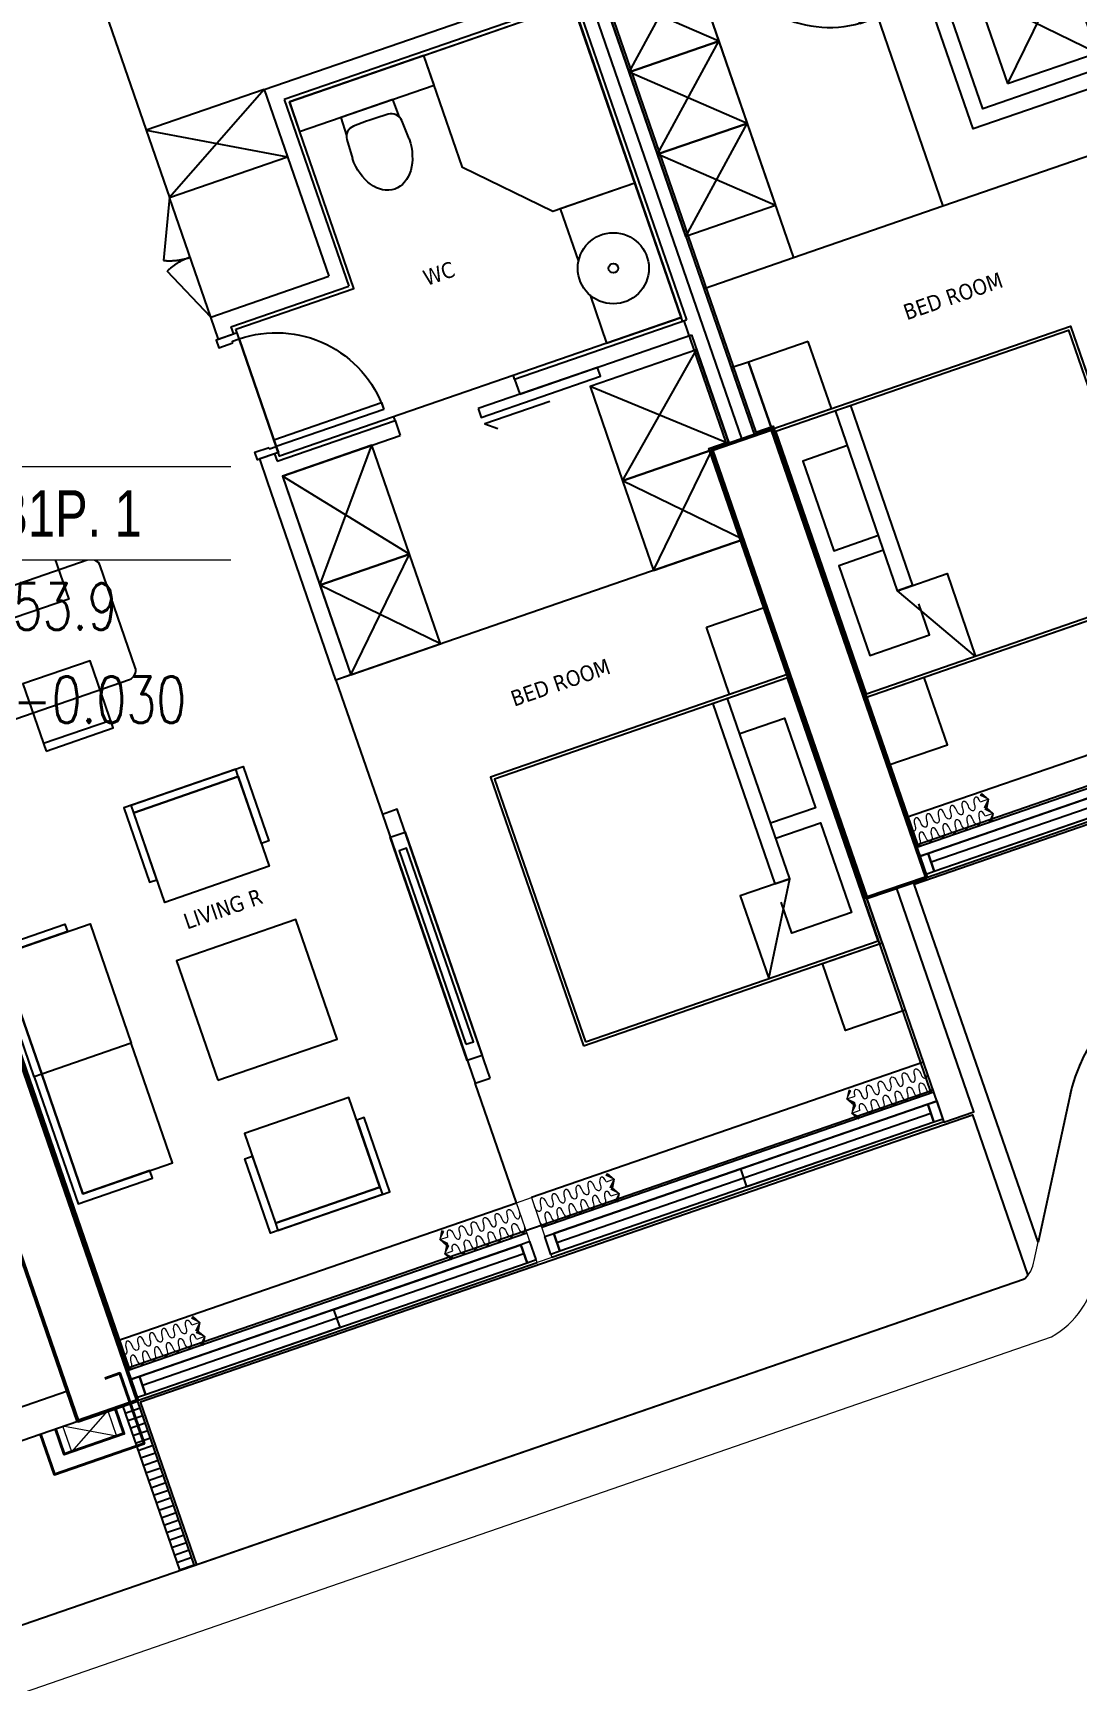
# Model space of a CAD drawing. Header units: millimetres. Extents: x -361699137 to 361252145, y -356478932 to 356523199.
# Drawn here: x 259276 to 265879, y 28556 to 38979 of the extents above; entities that cross this region are included whole.
import ezdxf
from ezdxf.enums import TextEntityAlignment as Align
from ezdxf.xclip import XClip

# ---------------------------------------------------------------- set-up
doc = ezdxf.new("R2010")
doc.units = ezdxf.units.MM
doc.header["$LTSCALE"] = 100
doc.header["$MEASUREMENT"] = 0
doc.header["$XCLIPFRAME"] = 0
doc.set_wipeout_variables(frame=1)
for name, pattern in [('220126_HDN_HBA typical plan$0$HIDDEN', [0.375, 0.25, -0.125]), ('ACAD_ISO03W100', [30, 12, -18]), ('HIDDEN', [0.375, 0.25, -0.125])]:
    doc.linetypes.add(name, pattern=pattern)
for name, color, linetype in [('1VinaPVC-Text', 9, 'Continuous'), ('A-_FURN----_E-_N', 251, 'Continuous'), ('A-ANNO-ROOM', 50, 'Continuous'), ('A-WALL-FNSH', 11, 'Continuous'), ('IDEA - dim', 251, 'Continuous'), ('KT-Net manh', 139, 'Continuous'), ('KT-Tuong', 1, 'Continuous'), ('Xref_ST_MBDV Cot vach 30.7.2022$0$IDEA - dim', 251, 'Continuous')]:
    doc.layers.add(name, color=color, linetype=linetype)
for name, color, linetype, lineweight in [('AUDIT_I_220808132811-11', 7, 'Continuous', 9), ('CIC36 net manh', 8, 'Continuous', 9), ('HBA-Partition', 4, 'Continuous', 13), ('KT-Chuviet', 255, 'Continuous', 15), ('KT-Kich thuoc', 159, 'Continuous', 18), ('KT-lomo nuoc', 3, 'HIDDEN', 5), ('KT-Net cat', 1, 'Continuous', 40), ('KT-Net cot vach', 2, 'Continuous', 50), ('KT-Net thay', 7, 'Continuous', 15), ('KT-Net truc', 18, 'Continuous', 15)]:
    doc.layers.add(name, color=color, linetype=linetype, lineweight=lineweight)
doc.layers.add('dien tich thong thuy', color=3, linetype='Continuous', plot=False)
doc.styles.add('220126_HDN_HBA typical plan$0$211210_HDN_HBA_TYPICAL PLAN CORE OPT 1$0$HBA-Text', font='GOTHIC.TTF')
doc.styles.add('font unicode ccu', font='arial.ttf')
doc.styles.add('ROMANS', font='ROMANS.SHX')
doc.styles.add('Tahoma', font='tahoma.ttf')

# ---------------------------------------------------------------- blocks, each defined once
blk = doc.blocks.new('A$C1AAC5519')
at = {"layer": 'A-ANNO-ROOM', "insert": (772.955269176513, 1216.574747113511), "char_height": 600, "attachment_point": 2, "rotation": 50.44882673977027, "style": '220126_HDN_HBA typical plan$0$211210_HDN_HBA_TYPICAL PLAN CORE OPT 1$0$HBA-Text'}
blk.add_mtext_dynamic_manual_height_columns('S.B1.', width=722857412.8743668, gutter_width=9765.624999999996, heights=[0], dxfattribs=at)
blk = doc.blocks.new('A$C418F5BC8')
at = {"layer": 'A-ANNO-ROOM', "insert": (648.1133449638728, 1090.790118377889), "char_height": 600, "attachment_point": 2, "rotation": 50.44882673977027, "style": '220126_HDN_HBA typical plan$0$211210_HDN_HBA_TYPICAL PLAN CORE OPT 1$0$HBA-Text'}
blk.add_mtext_dynamic_manual_height_columns('SL-S', width=722857412.8743668, gutter_width=9765.624999999996, heights=[0], dxfattribs=at)
blk = doc.blocks.new('A$C2A6C5140')
at = {"layer": 'A-ANNO-ROOM', "insert": (731.4497625969816, 1190.0169191678, 0.0003277973379295924), "char_height": 600, "attachment_point": 2, "rotation": 50.44882673977027, "style": '220126_HDN_HBA typical plan$0$211210_HDN_HBA_TYPICAL PLAN CORE OPT 1$0$HBA-Text'}
blk.add_mtext_dynamic_manual_height_columns('2-BR', width=722857412.8743668, gutter_width=9765.624999999996, heights=[0], dxfattribs=at)
blk = doc.blocks.new('A$C5388591E')
at = {"layer": 'A-ANNO-ROOM', "insert": (894.3001998505497, 842.1987865094561, 0.0004622000541105721), "char_height": 600, "attachment_point": 2, "rotation": 1.4064704596368105, "style": '220126_HDN_HBA typical plan$0$211210_HDN_HBA_TYPICAL PLAN CORE OPT 1$0$HBA-Text'}
blk.add_mtext_dynamic_manual_height_columns('3-BR', width=722857412.8743668, gutter_width=9765.624999999996, heights=[0], dxfattribs=at)
blk = doc.blocks.new('A$C21AF0CCA')
at = {"layer": 'A-ANNO-ROOM', "insert": (1197.56892258345, 814.6835720778872), "char_height": 600, "attachment_point": 2, "rotation": 0.10542954816276216, "style": '220126_HDN_HBA typical plan$0$211210_HDN_HBA_TYPICAL PLAN CORE OPT 1$0$HBA-Text'}
blk.add_mtext_dynamic_manual_height_columns('S.B1P.', width=722857412.8743668, gutter_width=9765.624999999996, heights=[0], dxfattribs=at)
blk = doc.blocks.new('*U207')
for points in [[(396.7561588253833, -484.1490495130481), (464.3337632049024, -466.3349522090732), (394.4481821902239, -466.0516779393653)], [(482.6951045578201, -398.9039813853606), (464.6170375002125, -396.4493711387506), (464.3337632049024, -466.3349522090732)]]:
    blk.add_hatch(color=256).paths.add_polyline_path(points)
blk.add_line((464.3337632049024, -466.3349522090732), (416.9273155568029, -418.7598943406972))
for points in [[(396.7561588253833, -484.1490495130481), (464.3337632049024, -466.3349522090732), (394.4481821902239, -466.0516779393653)], [(482.6951045578201, -398.9039813853606), (464.6170375002125, -396.4493711387506), (464.3337632049024, -466.3349522090732)]]:
    blk.add_lwpolyline(points, close=True)
for centre in [(16.76743755071067, -17.17677016190672), (85.71403000141326, -87.65612936302188), (155.3043908096025, -157.4940017787478), (224.8947516177918, -227.3318741944736), (294.485112425981, -297.1697466101995), (364.0754732341703, -367.0076190259254)]:
    blk.add_ellipse(centre, major_axis=(34.52187991841241, 31.95056764796491), ratio=0.5238875827070036, start_param=4.731720461219403, end_param=7.873313114809197)
at = {"extrusion": (0, 0, -1)}
for centre in [(51.5728287498025, -52.1059534814385), (120.5194212005051, -122.5853126825537), (190.1097820086943, -192.4231850982796), (259.7001428168836, -262.2610575140054), (329.2905036250728, -332.0989299297313), (398.8808644332621, -401.9368023454572)]:
    blk.add_ellipse(centre, major_axis=(-32.07293168385898, -34.4082260416161), ratio=0.5238875826554585, start_param=4.731720461217387, end_param=7.87331311480718, dxfattribs=at)
blk = doc.blocks.new('*U206')
at = {"layer": 'A-_FURN----_E-_N', "linetype": 'Continuous'}
for points in [[(-899.9999999999709, 600), (-899.9999999999709, 1000), (-1349.999999999971, 1000), (-1349.999999999971, 600)], [(-900.0000000000291, -1000), (-900.0000000000291, 1000), (900.0000000000291, 1000), (900.0000000000291, -1000)], [(-880.0000000000291, -980), (-880.0000000000291, 980), (880.0000000000291, 980), (880.0000000000291, -980)], [(1350.000000000029, 600), (1350.000000000029, 1000), (900.0000000000291, 1000), (900.0000000000291, 600)]]:
    blk.add_lwpolyline(points, close=True, dxfattribs=at)
at = {"layer": 'A-_FURN----_E-_N', "linetype": '220126_HDN_HBA typical plan$0$HIDDEN', "ltscale": 500}
blk.add_lwpolyline([(-900.0000000000291, -1000), (-900.0000000000291, 1000), (900.0000000000291, 1000), (900.0000000000291, -1000)], close=True, dxfattribs=at)
at = {"layer": 'A-_FURN----_E-_N', "linetype": 'Continuous'}
for points in [[(-54.9999999999709, 580), (-54.9999999999709, 880), (-655.605454891891, 880), (-655.605454891891, 480), (-448.1151331290312, 480)], [(645.6054548844986, 580), (645.6054548844986, 880), (45.0000000000291, 880), (45.0000000000291, 580)], [(-880.0000000000291, 248.6659454330802), (-326.2632651105232, 580), (880.0000000000291, 580), (880.0000000000291, 480), (-326.2632651105232, 480), (-326.2632651105232, 580), (-326.2632651105232, 248.6659454330802), (-880.0000000000291, 248.6659454330802)]]:
    blk.add_lwpolyline(points, dxfattribs=at)
blk = doc.blocks.new('d800')
blk.add_line((760, 70), (40, 70))
for points in [[(40, 790), (40, 70), (85, 70), (85, 790)], [(50, 25), (40, 25), (40, 70), (0, 70), (0, -70), (50, -70)], [(750, 25), (760, 25), (760, 70), (800, 70), (800, -70), (750, -70)]]:
    blk.add_lwpolyline(points, close=True)
blk.add_arc((40, 70), 720, 0, 90)
blk = doc.blocks.new('220126_HDN_HBA typical plan$0$210902_YS plan 330pm ver13$0$TOTO-WC-CW822J')
at = {"color": 0}
blk.add_lwpolyline([(-177.2072506700642, -119.1915361834399), (-175, 0), (175, 0), (177.2072506700642, -119.1915361836145)], dxfattribs=at)
blk.add_lwpolyline([(-190, -270), (-183.3947591906181, -144.5004246227618, -0.3908696114996718), (-115.4352058441145, -78.20653349565691), (-27.76706723973621, -75.77130742336158, -0.01388621073825284), (27.76706724101678, -75.77130742336158), (115.4352058439981, -78.20653349565691, -0.3908696114996718), (183.3947591905016, -144.5004246227618), (190, -270)], format="xyb", dxfattribs=at)
blk.add_ellipse((0, -270), major_axis=(0, -270), ratio=0.7037037037037037, start_param=4.71238898038469, end_param=7.853981633974483, dxfattribs=at)
blk = doc.blocks.new('13')
at = {"layer": 'A-_FURN----_E-_N'}
blk.add_lwpolyline([(-4649.999999995358, -6000.000000001863), (-4649.999999995358, -5884.999999999993), (-5099.999999995816, -5885.000000000015), (-5099.999999995336, -6000.000000000015)], close=True, dxfattribs=at)
at = {"layer": 'A-WALL-FNSH', "color": 5}
for points in [[(-9580.0000000191, -260.0000000055661), (-9460.000000018626, -260.0000000037107), (-9460.000000018154, -200.0000000055661), (-9580.000000018626, -200.0000000055661)], [(-9460.000000016298, -2815.000000005559), (-9460.000000018626, -260.0000000037107), (-9580.0000000191, -260.0000000055661), (-9580.000000016764, -2815.000000005566)], [(-9520.000000017244, -1562.500000005552), (-9520.000000018634, -260.0000000055516), (-9580.0000000191, -260.0000000055661), (-9580.00000001771, -1562.500000003733)], [(-9460.000000017244, -1562.500000001855), (-9460.000000016298, -2815.000000005559), (-9520.000000016778, -2815.000000005595), (-9520.000000017244, -1562.500000005552)], [(-9580.000000016778, -2875.000000005581), (-9460.000000016764, -2875.000000005566), (-9460.000000016298, -2815.000000005559), (-9580.000000016764, -2815.000000005566)], [(-9580.000000016778, -2975.000000005595), (-9460.000000016778, -2975.000000005595), (-9460.000000016305, -3035.000000005566), (-9580.000000016771, -3035.000000005588)], [(-9460.000000016305, -3035.000000005566), (-9460.000000014908, -5540.000000001863), (-9580.000000014901, -5540.000000003725), (-9580.000000016771, -3035.000000005588)], [(-9460.000000014916, -4287.500000005581), (-9460.000000016305, -3035.000000005566), (-9520.000000016778, -3035.000000005581), (-9520.000000015847, -4287.500000007458)], [(-9520.000000015847, -4287.500000007458), (-9520.000000014435, -5540.000000003703), (-9580.000000014901, -5540.000000003725), (-9580.000000015381, -4287.500000007458)], [(-9580.000000014901, -5540.000000003725), (-9460.000000014908, -5540.000000001863), (-9460.000000014435, -5600.000000003689), (-9580.000000014901, -5600.000000005573)], [(-8080.00000001397, -6060.000000003616), (-7960.00000001445, -6060.000000003631), (-7960.000000014916, -6000.000000001739), (-8080.00000001445, -6000.000000001739)], [(-7960.000000012114, -8565.000000001884), (-7960.00000001445, -6060.000000003631), (-8080.00000001397, -6060.000000003616), (-8080.000000012107, -8564.999999999993)], [(-8020.000000012587, -7312.49999999813), (-8020.000000014443, -6060.000000003653), (-8080.00000001397, -6060.000000003616), (-8080.000000013053, -7312.500000000022)]]:
    blk.add_lwpolyline(points, close=True, dxfattribs=at)
for points in [[(-9460.000000018154, -200.0000000055661), (-9460.000000016298, -2815.000000005559)], [(-9460.000000014435, -5600.000000003689), (-9460.000000016305, -3035.000000005566)], [(-7960.000000014916, -6000.000000001739), (-7960.000000012114, -8565.000000001884)]]:
    blk.add_lwpolyline(points, dxfattribs=at)
at = {"layer": 'HBA-Partition'}
blk.add_lwpolyline([(-9199.999999997672, -2875.000000005588), (-9199.999999997672, -2975.000000003733), (-9599.999999997206, -2975.000000005581), (-9599.999999997686, -2875.00000000561)], close=True, dxfattribs=at)
at = {"layer": 'IDEA - dim'}
for p, q in [((-9600.000000000015, -200.000000003718), (-9599.999999997686, -2875.00000000561)), ((-9399.999999999083, -200.0000000055807), (-9399.999999998137, -2875.000000005566)), ((-4219.999999998618, -2974.99999999813), (-4219.999999998152, -2874.999999996304)), ((-2019.999999997206, -2874.999999992542), (-2469.999999997206, -2874.999999998108)), ((-2019.999999996755, -3664.999999998123), (-2019.999999997206, -2874.999999992542)), ((-2019.999999996755, -2874.999999992557), (-2019.999999997206, -2874.999999992542)), ((-9599.999999995358, -5600.938150443137), (-9599.999999997206, -2975.000000005581)), ((-9399.99999999535, -5600.938150443129), (-9399.999999997672, -2975.000000005559)), ((-2019.999999996289, -3664.999999994405), (-2019.999999996755, -3664.999999998123)), ((-4269.999999996289, -3765), (-4244.999999996755, -3765.000000000007)), ((-4269.999999996275, -4565), (-4244.999999996289, -4565.000000000007)), ((-2019.999999995358, -5799.99999999813), (-5099.999999995802, -5800.000000001855)), ((-2019.999999995358, -5799.99999999813), (-5099.999999995802, -5800.000000001855)), ((-8099.999999995358, -6000.000000001783), (-8099.999999993495, -8624.999999999978)), ((-7899.999999994892, -5999.061849562444), (-7899.999999993495, -8625.000000000007)), ((-2119.999999994878, -6484.999999998123), (-4120.000005141825, -6485.000000001834)), ((-4120.000005140915, -8624.999997442595), (-4120.000005141839, -7485.000000003747)), ((-2119.999999993481, -7484.999999999985), (-4120.000005141839, -7484.999999999964))]:
    blk.add_line(p, q, dxfattribs=at)
blk.add_lwpolyline([(-5270.000000000204, -4.634785000234842e-09), (-5269.999999999287, -1640.000000000902, 0.414213562373095), (-5209.999999998356, -1699.999999997184), (-4529.999999998341, -1699.999999999047, 0.414213562373095), (-4469.999999998341, -1640.000000000924), (-4469.999999999272, -2.735760062932968e-09)], format="xyb", close=True, dxfattribs=at)
for points in [[(-8249.999999999083, -748.0050340686066), (-8249.999999999083, -300.0000000037326), (-7449.999999999083, -300.0000000018408), (-7449.999999999083, -250.0000000018554), (-8299.999999999534, -250.0000000018626), (-8299.999999999069, -748.0050340667149)], [(-8249.999999999083, -300.0000000037326), (-8250.000000000015, -900.0000000055807), (-7449.999999999534, -900.0000000037035), (-7449.999999999083, -300.0000000018408)], [(-6649.999999998603, -748.0050340648231), (-6649.999999999534, -300.0000000018263), (-7449.999999999083, -300.0000000018408), (-7449.999999999083, -250.0000000018554), (-6599.999999999549, -250.0000000018554), (-6599.999999999061, -748.0050340667221)], [(-6649.999999999534, -300.0000000018263), (-6649.999999998618, -900.0000000018626), (-7449.999999999534, -900.0000000037035), (-7449.999999999083, -300.0000000018408)], [(-5526.365906122344, -993.3708926280815), (-5526.365906122344, -1443.3708926299), (-5076.365906122344, -1443.370892628074), (-5076.36590612281, -993.3708926280742)], [(-5526.365906122344, -993.3708926280815), (-5526.365906122344, -1443.3708926299), (-5476.365906122344, -1443.370892629908), (-5476.365906122344, -993.3708926299296)], [(-4213.634093875728, -993.3708926280742), (-4213.634093875284, -1443.370892629966), (-4663.634093874338, -1443.370892628052), (-4663.634093874804, -993.3708926280378)], [(-4213.634093875728, -993.3708926280742), (-4213.634093875284, -1443.370892629966), (-4263.634093875255, -1443.370892629937), (-4263.634093875269, -993.3708926299514)], [(-8375.738865846317, -1390.677188741021), (-8823.743899911657, -1390.677188741014), (-8823.743899911191, -2090.677188742884), (-8873.743899911191, -2090.677188742877), (-8873.743899912122, -1340.677188742899), (-8375.738865847248, -1340.677188742913)], [(-7849.999999999069, -1340.677188742877), (-7849.99999999861, -2140.67718874292), (-7049.999999998137, -2140.677188742884), (-7049.999999998152, -1340.677188742884)], [(-6524.261134150904, -1390.677188741021), (-6076.256100086044, -1390.677188741043), (-6076.256100085098, -2090.677188741021), (-6026.256100085579, -2090.677188739202), (-6026.256100085579, -1340.67718874105), (-6524.26113415185, -1340.677188742899)], [(-8375.738865845844, -2090.67718874105), (-8823.743899911191, -2090.677188742884), (-8823.743899911657, -1390.677188741014), (-8873.743899911657, -1390.677188742899), (-8873.743899911191, -2140.677188744754), (-8375.738865845837, -2140.677188741007)], [(-8823.743899911191, -2090.677188742884), (-8223.743899911657, -2090.677188742899), (-8223.743899911176, -1390.677188744747), (-8823.743899911657, -1390.677188741014)], [(-6076.256100085098, -2090.677188741021), (-6676.256100085113, -2090.67718874105), (-6676.256100085564, -1390.677188742884), (-6076.256100086044, -1390.677188741043)], [(-6524.261134150431, -2090.677188741007), (-6076.256100085098, -2090.677188741021), (-6076.256100086044, -1390.677188741043), (-6026.256100085113, -1390.677188741043), (-6026.256100085106, -2140.677188741029), (-6524.261134150453, -2140.677188742906)], [(-8399.999999996755, -2975.000000003733), (-6599.999999996755, -2975.000000001855), (-6599.999999997672, -2874.999999998116), (-8399.999999997686, -2874.999999999993)], [(-6752.499999996755, -2875.000000001863), (-6752.499999996289, -2975.000000001877), (-8247.499999997686, -2975.000000003696), (-8247.499999998137, -2875.000000003689)], [(-8147.499999998145, -2900.000000003733), (-8147.499999998152, -2950.000000003725), (-6852.499999996748, -2950.000000001884), (-6852.499999996289, -2900.000000001863)], [(-5699.999999997221, -3574.999999996275), (-5099.999999997221, -3574.999999996246), (-5099.999999997686, -2974.999999996246), (-5699.999999997686, -2974.999999998152), (-5699.999999997221, -3574.999999996275)], [(-5099.999999997221, -3574.999999996246), (-4369.999999997206, -3574.99999999439), (-4369.999999998152, -2974.999999996267), (-5099.999999997686, -2974.999999996246), (-5099.999999997221, -3574.999999996246)], [(-3394.999999997221, -2999.999999996238), (-3394.999999996755, -3789.999999998174), (-2144.999999997686, -3789.999999999971), (-2144.999999995343, -5689.999999999978), (-4244.999999995358, -5689.999999999985), (-4244.999999997686, -2999.999999996275)], [(-2144.999999996733, -4690.000000460052), (-2144.999999997686, -3789.999999999971), (-2344.999999997672, -3790.000000001855), (-2344.999999997206, -4690.000000460052)], [(-4369.999999996755, -4285.574825739495), (-4429.999999996733, -4285.574825741329), (-4429.999999996275, -5085.574825739481), (-4369.999999996275, -5085.574825739466)], [(-2144.999999996733, -4690.000000460052), (-2144.999999995343, -5689.999999999978), (-3345.000000454958, -5689.999999998123), (-3345.000000455431, -5140.000000458196), (-2895.000000455897, -4690.000000461929)], [(-5699.999999995351, -5600.938150439397), (-5099.999999995358, -5600.938150439397), (-5099.999999995824, -5000.938150441252), (-5699.999999996755, -5000.938150441296), (-5699.999999995351, -5600.938150439397)], [(-5099.999999995816, -5715.000000000007), (-4469.999999995358, -5714.999999999993), (-4469.999999995343, -5000.93815043939), (-5099.999999995824, -5000.938150441252), (-5099.999999995358, -5600.938150439397)], [(-3769.999999995824, -5885), (-3219.999999995329, -5884.999999998123), (-3219.999999994892, -6484.999999999985), (-3769.999999995358, -6485.000000001855), (-3769.999999995824, -5885)], [(-3219.999999995329, -5884.999999998123), (-2669.999999995343, -5884.99999999813), (-2669.999999995343, -6484.999999999971), (-3219.999999994892, -6484.999999999985), (-3219.999999995329, -5884.999999998123)], [(-2669.999999995343, -5884.99999999813), (-2119.999999994892, -5884.99999999626), (-2119.999999994878, -6484.999999998123), (-2669.999999995343, -6484.999999999971), (-2669.999999995343, -5884.99999999813)], [(-3520.000005140442, -8125.000000108033), (-3520.00000514045, -8725.000000108033), (-2920.00000514045, -8725.000000108012), (-2920.000005140442, -8125.000000106163)]]:
    blk.add_lwpolyline(points, close=True, dxfattribs=at)
for points in [[(-3269.999999998152, -2874.999999996253), (-2469.999999997686, -2874.999999996246), (-2469.999999997221, -3664.99999999813)], [(-4476.139892183259, -4728.893979987108), (-4476.139892183724, -4294.403265403555), (-4530.014263058096, -4363.505103580646)], [(-3922.249721605345, -5190.00000200978), (-4244.999999995824, -5190.000002009772), (-4244.999999995358, -5689.999999999985), (-3345.000000454958, -5689.999999998123), (-3345.000000454966, -5190.000002009772), (-3697.750278386302, -5190.000002009809)], [(-4120.000005141825, -6485.000000001834), (-4120.000005142298, -5884.999999999993)]]:
    blk.add_lwpolyline(points, dxfattribs=at)
for radius in [224.9999999999999, 29.99999999999999]:
    blk.add_circle((-3809.999999996275, -5385.000002006047), radius, dxfattribs=at)
at = {"layer": 'KT-Net cot vach'}
for points in [[(-9600.000000000007, -200.0000000018335), (-9600.000000000015, 199.9999999962602), (-6600.000000000015, 199.9999999981737), (-6599.999999999083, -200.0000000018554)], [(-8099.999999995358, -6000.00000000187), (-8099.999999995809, -5600.000000001855), (-5099.999999995824, -5600.000000001855), (-5099.999999995336, -6000.000000000015)]]:
    blk.add_lwpolyline(points, close=True, dxfattribs=at)
at = {"layer": 'KT-Net manh', "linetype": 'ACAD_ISO03W100', "ltscale": 4}
for p, q in [((-9199.999999999083, -200.0000000037253), (-9199.999999997672, -2875.000000005588)), ((-3269.999999998152, -2874.999999996253), (-2905.673725119806, -2709.874697772779)), ((-2469.999999997686, -2874.999999996246), (-2834.3262748751, -2709.874697772764)), ((-9199.999999997672, -2874.99999999813), (-8399.999999997686, -2874.999999999993)), ((-5699.999999997686, -2874.999999998137), (-6599.999999997672, -2874.999999998116)), ((-5699.999999995351, -5600.938150439397), (-5699.999999997686, -2874.999999998137)), ((-2019.999999997206, -2874.999999992542), (-2469.999999997221, -3664.99999999813)), ((-2019.999999996755, -3664.999999998123), (-2469.999999997686, -2874.999999996246)), ((-1070.000002760906, -2875.00000313294), (-2019.999999997672, -2875.00000313481)), ((-9199.999999995809, -5600.938150443115), (-9199.999999997672, -2975.000000003733)), ((-5699.999999997221, -3574.999999996275), (-5099.999999997686, -2974.999999996246)), ((-5699.999999997686, -2974.999999998152), (-5099.999999997221, -3574.999999996246)), ((-5099.999999997221, -3574.999999996246), (-4369.999999998152, -2974.999999996267)), ((-5099.999999997686, -2974.999999996246), (-4369.999999997206, -3574.99999999439)), ((-5699.999999995351, -5600.938150439397), (-5099.999999995824, -5000.938150441252)), ((-5699.999999996755, -5000.938150441296), (-5099.999999995358, -5600.938150439397)), ((-5099.999999995816, -5715.000000000007), (-4469.999999995343, -5000.93815043939)), ((-5099.999999995824, -5000.938150441252), (-4469.999999995358, -5714.999999999993)), ((-3769.999999995824, -5885), (-3219.999999994892, -6484.999999999985)), ((-3769.999999995358, -6485.000000001855), (-3219.999999995329, -5884.999999998123)), ((-3219.999999995329, -5884.999999998123), (-2669.999999995343, -6484.999999999971)), ((-3219.999999994892, -6484.999999999985), (-2669.999999995343, -5884.99999999813)), ((-2669.999999995343, -5884.99999999813), (-2119.999999994878, -6484.999999998123)), ((-2669.999999995343, -6484.999999999971), (-2119.999999994892, -5884.99999999626)), ((-7699.99999999487, -5999.061849562444), (-7699.999999993015, -8624.999999999978)), ((-4120.000005141839, -7484.999999999964), (-4120.000005141825, -6485.000000001834)), ((-2920.000005140442, -8125.000000106163), (-3520.00000514045, -8725.000000108033)), ((-2920.00000514045, -8725.000000108012), (-3520.000005140442, -8125.000000108033))]:
    blk.add_line(p, q, dxfattribs=at)
for centre, start, end in [((-3269.999999998152, -2874.999999996253), 4.168816632087861e-10, 24.38168205824841), ((-2469.999999997686, -2874.999999996246), 155.6183179430628, 180.0000000004169)]:
    blk.add_arc(centre, 399.9999999999998, start, end, dxfattribs=at)
at = {"layer": 'KT-Tuong'}
for p, q in [((-3419.999999997672, -2974.999999996238), (-3419.999999997221, -2874.999999996246)), ((-4219.999999998152, -2974.999999996238), (-4269.999999997686, -2974.999999996246)), ((-4269.999999997686, -2974.999999996246), (-4269.999999996289, -3765)), ((-3369.999999998137, -2974.999999996275), (-3419.999999997686, -2974.999999994427)), ((-3369.999999998137, -2974.999999996275), (-3369.999999997221, -3765.000000000007)), ((-2019.999999996289, -3664.999999994405), (-3269.999999997221, -3665.000000000022)), ((-2019.999999996755, -3664.999999998123), (-2019.999999994878, -5474.999999996246)), ((-4269.999999996289, -3765), (-4369.999999996289, -3764.999999999971)), ((-2119.999999996755, -3764.999999996282), (-3369.999999997221, -3765.000000000007)), ((-2119.999999995358, -5714.99999999813), (-2119.999999996275, -3765)), ((-4269.999999996275, -4565), (-4369.999999997221, -4565)), ((-4269.999999996275, -4565), (-4269.999999994878, -5714.999999998101)), ((-4369.999999995343, -5714.999999999978), (-5099.999999995816, -5715.000000000007)), ((-2119.999999995358, -5714.99999999813), (-4269.999999994878, -5714.999999998101)), ((-2119.999999994892, -5884.99999999626), (-5099.999999995816, -5885.000000000015))]:
    blk.add_line(p, q, dxfattribs=at)
for points in [[(-4369.999999998152, -2974.999999996267), (-5699.999999997686, -2974.999999998152), (-5699.999999997686, -2874.999999998137), (-4369.999999997686, -2874.999999996267)], [(-4369.999999997686, -2874.999999996267), (-4219.999999998152, -2874.999999996304)], [(-3419.999999997221, -2874.999999996246), (-3269.999999998152, -2874.999999996253), (-3269.999999997221, -3665.000000000022)], [(-4369.999999998152, -2974.999999996267), (-4369.999999996289, -3764.999999999971)], [(-4369.999999997221, -4565), (-4369.999999995343, -5714.999999999978)], [(-8099.999999995809, -5600.000000001855), (-9599.999999995809, -5600.000000003725), (-9599.999999995809, -5800.000000005595), (-8099.999999995824, -5800.000000003725)], [(-3719.999999993495, -8624.999997440704), (-3719.999999994427, -7824.999999720567), (-2120.000000479638, -7824.999999718733)], [(-3619.999999993015, -8724.999997440718), (-3619.999999993495, -7924.999997440718), (-2120.000000479646, -7924.999999716878)]]:
    blk.add_lwpolyline(points, dxfattribs=at)
at = {"layer": 'CIC36 net manh', "color": 8}
for p, xscale, yscale, zscale, rotation in [((-9356.290285328869, -200.5282706935031), -0.8100000000112606, 0.8100000000112606, 0.8100000000112604, 44.87679879606966), ((-9261.33665884054, -200.7459850236701), -0.8100000000112606, 0.8100000000112606, 0.8100000000112604, 44.87679879606966), ((-9356.290285326075, -2874.471729313955), 0.8100000000112607, 0.8100000000112607, 0.8100000000112607, 135.1232012040158), ((-9261.336658839617, -2874.254014981932), 0.8100000000112607, 0.8100000000112607, 0.8100000000112607, 135.1232012040158), ((-9356.29028532561, -2975.528270697228), -0.8100000000112606, 0.8100000000112606, 0.8100000000112604, 44.87679879606966), ((-9261.336658838685, -2975.745985031128), -0.8100000000112606, 0.8100000000112606, 0.8100000000112604, 44.87679879606966), ((-9356.290285324692, -5600.650752814494), 0.8100000000112607, 0.8100000000112607, 0.8100000000112607, 135.1232012040158), ((-9261.336658836357, -5600.433038480602), 0.8100000000112607, 0.8100000000112607, 0.8100000000112607, 135.1232012040158), ((-7856.290285323295, -5999.349247194805), -0.8100000000112606, 0.8100000000112606, 0.8100000000112604, 44.87679879606966), ((-7761.336658837281, -5999.566961528733), -0.8100000000112606, 0.8100000000112606, 0.8100000000112604, 44.87679879606966)]:
    blk.add_blockref('*U207', p, dxfattribs=dict(at, xscale=xscale, yscale=yscale, zscale=zscale, rotation=rotation))
at = {"layer": 'IDEA - dim'}
for name, p, xscale, rotation in [('d800', (-4219.999999997679, -2929.999999998137), -1, 179.9999999999999), ('*U206', (-7499.999999997221, -4600.000000003733), -1, 179.9999999999999), ('220126_HDN_HBA typical plan$0$210902_YS plan 330pm ver13$0$TOTO-WC-CW822J', (-2344.999999996733, -4240.000000229084), -1.000000000000001, 270)]:
    blk.add_blockref(name, p, dxfattribs=dict(at, xscale=xscale, rotation=rotation))
blk.add_blockref('*U206', (-5999.999999994892, -7000.000000001855), dxfattribs=at)
at = {"layer": 'IDEA - dim', "rotation": 90}
blk.add_blockref('d800', (-2065.000000738553, -7449.999999998137), dxfattribs=at)
at = {"layer": '1VinaPVC-Text', "style": 'Tahoma'}
for s, p in [('LIVING R', (-6885.442218540251, -1468.461951313511)), ('BED ROOM', (-6228.253716060877, -3886.102424362623)), ('WC', (-3531.03397495627, -4230.913363983796)), ('BED ROOM', (-4728.253716058563, -7033.440893299849))]:
    blk.add_text(s, height=99.99999999999994, rotation=270, dxfattribs=at).set_placement(p)
blk = doc.blocks.new('Louvre')
for p, q in [((-390.067916277796, 975.9572027104441, 0.1512365001885502), (-295.1435544323176, 1008.729661013116, 0.1512365002144518)), ((-373.750619571656, 928.6946823777398, 0.1512365001885502), (-278.8262577261776, 961.4671406804118, 0.1512365002144518)), ((-357.4333228655159, 881.4321620450355, 0.1512365001885502), (-262.5089610200375, 914.2046203477075, 0.1512365002144518)), ((-341.1160261593759, 834.1696417123312, 0.1512365001885502), (-246.1916643138975, 866.9421000150032, 0.1512365002144518)), ((-324.7987294532359, 786.9071213796269, 0.1512365001885502), (-229.8743676077574, 819.6795796822989, 0.1512365002144518)), ((-308.4814327470958, 739.6446010469226, 0.1512365001885502), (-213.5570709016174, 772.4170593495946, 0.1512365002144518)), ((-292.1641360409558, 692.3820807142183, 0.1512365001885502), (-197.2397741954774, 725.1545390168903, 0.1512365002144518)), ((-275.8468393348157, 645.119560381514, 0.1512365001885502), (-180.9224774893373, 677.892018684186, 0.1512365002144518)), ((-259.5295426286757, 597.8570400488097, 0.1512365001885502), (-164.6051807831973, 630.6294983514817, 0.1512365002144518)), ((-243.2122459225357, 550.5945197161054, 0.1512365001885502), (-148.2878840770572, 583.3669780187774, 0.1512365002144518)), ((-226.8949492163956, 503.3319993834011, 0.1512365001885502), (-131.9705873709172, 536.1044576860731, 0.1512365002144518)), ((-210.5776525102556, 456.0694790506968, 0.1512365001885502), (-115.6532906647772, 488.8419373533688, 0.1512365002144518)), ((-194.2603558041155, 408.8069587179925, 0.1512365001885503), (-99.33599395863712, 441.5794170206646, 0.1512365002144518)), ((-177.9430590979755, 361.5444383852882, 0.1512365001885503), (-83.01869725249708, 394.3168966879603, 0.1512365002144518)), ((-161.6257623918355, 314.2819180525839, 0.1512365001885503), (-66.70140054635704, 347.054376355256, 0.1512365002144518)), ((-145.3084656856954, 267.0193977198796, 0.1512365001885503), (-50.38410384021699, 299.7918560225517, 0.1512365002144518)), ((-128.9911689795554, 219.7568773871753, 0.1512365001885503), (-34.06680713407695, 252.5293356898474, 0.1512365002144518)), ((-112.6738722734153, 172.494357054471, 0.1512365001885503), (-17.74951042793691, 205.2668153571431, 0.1512365002144518)), ((-96.35657556727529, 125.2318367217667, 0.1512365001885503), (-1.43221372179687, 158.0042950244388, 0.1512365002144518)), ((-80.03927886113524, 77.96931638906244, 0.1512365001885503), (14.88508298434317, 110.7417746917345, 0.1512365002144518)), ((-63.7219821549952, 30.70679605635814, 0.1512365001885503), (31.20237969048321, 63.47925435903016, 0.1512365002144518)), ((-47.40468544885516, -16.55572427634615, 0.1512365001885503), (47.51967639662325, 16.21673402632587, 0.1512365002144518))]:
    blk.add_line(p, q)
at = {"elevation": 0.1512365001885503}
blk.add_lwpolyline([(47.5188208874315, 16.2192119784886), (-311.4533339738846, 1055.970408101566), (-405.9933989513665, 1023.379364635679), (-47.40468544885516, -16.55572427634615)], close=True, dxfattribs=at)
blk = doc.blocks.new('TAG CAO DO SAN')
blk.add_wipeout([(1526701.778855525, -266095.22987594287), (1527644.6359120198, -266095.22987594287), (1527644.6359120198, -266330.944140067), (1526701.778855525, -266330.944140067)]).dxf.layer = 'KT-Net thay'
at = {"layer": 'KT-Net thay', "flags": 128}
blk.add_lwpolyline([(1526701.778855525, -266095.2298759429), (1526701.778855525, -266330.9441400666), (1527644.63591202, -266330.9441400666), (1527644.63591202, -266095.2298759429)], close=True, dxfattribs=at)
blk.add_lwpolyline([(1526701.778855525, -266330.9441400666), (1527644.63591202, -266330.9441400666)], dxfattribs=at)
at = {"layer": 'KT-Chuviet', "color": 31, "style": 'font unicode ccu', "width": 0.75}
blk.add_attdef('TÊNPHÒNG', text='', height=117.85713, dxfattribs=at).set_placement((1527175.308820772, -266213.4467624734), align=Align.MIDDLE_CENTER)
blk = doc.blocks.new('*U384')
at = {"layer": 'KT-lomo nuoc', "ltscale": 500}
for p, q in [((321.1057998935364, 125.6532083927318), (1.734723475976807e-18, -0.009297052340116352)), ((24.14776988414221, 168.2669199529827), (296.9580300093936, -42.6230086125907))]:
    blk.add_line(p, q, dxfattribs=at)
blk.add_lwpolyline([(24.14776988414221, 168.2669199529827), (321.1057998935364, 125.6532083927318), (296.9580300093936, -42.6230086125907), (1.734723475976807e-18, -0.009297052340116352)], close=True, dxfattribs=at)
blk = doc.blocks.new('CTN TN T39')
at = {"layer": 'KT-Net cat', "elevation": -1.242184679685137e-07}
for points in [[(-73145.30481069864, 3042.338797372067), (-73057.11677787527, 2787.146965867327), (-72490.09085929158, 2983.097204653932), (-72643.55320354368, 3427.174880988583), (-72738.00315801437, 3394.566214040457)], [(-72672.78125702191, 3205.588812267444), (-72617.2685868205, 3044.95046342483), (-72995.26351910438, 2914.324693396247), (-73050.78931754871, 3075.001031751082)]]:
    blk.add_lwpolyline(points, dxfattribs=at)
at = {"layer": 'KT-lomo nuoc', "linetype": 'HIDDEN', "rotation": 207.2301329308957}
blk.add_blockref('*U384', (-72719.98083751248, 3189.310585363204, -8.619076701444126e-08), dxfattribs=at)

msp = doc.modelspace()

# ---------------------------------------------------------------- linework, layer by layer
for p, q in [((265546.7907505402, 31089.78242103208, -1.275855555024299e-05), (242752.2256077179, 23225.46024095709, -1.275855555024299e-05)), ((265546.7907505402, 31089.78242103201, -1.275855555024299e-05), (242752.2256077179, 23225.46024095702, -1.275855555024299e-05))]:
    msp.add_line(p, q)
at = {"layer": 'AUDIT_I_220808132811-11', "elevation": -1.275855555024299e-05}
for points in [[(267198.6048826483, 45106.94538371824), (264783.7248466283, 52101.56739367131, 0.3643585262583712), (260075.6879021386, 54156.43183830043), (231139.9759984512, 44174.19969276612, 0.4519047578513394), (228923.5673796164, 38521.09209032176), (237036.7929824287, 24907.26294021995, 0.3106788684848847), (243199.8039299785, 22936.01019132373), (265722.622866982, 30727.35068779392, 0.2299220823866625), (266007.4868798503, 31142.1170794834), (266228.4083655451, 32158.79582628733, -0.2789899883790971), (266687.2534917907, 32660.4171648116), (271107.5612665239, 34181.0176448698, -0.4143403845293878), (271760.1553272428, 33863.92266491419), (280089.3716849529, 9773.209654282691, 0.3197537419032749), (285287.45349138, 6070.414576847281), (330424.8349949383, 6070.414576847281, 0.4808685683322463), (335565.3807407407, 12501.3148461704), (334956.732744062, 15196.44977954435), (334911.467045707, 15396.89038593695), (333136.0354205757, 23916.51383654252)], [(265546.7907505402, 31089.78242103208, 0.2042794764179826), (265613.0974409286, 31210.89502835379), (265836.885294408, 32240.76477465642, -0.275411558420597), (266564.7333553698, 33041.27588942455), (270977.1214317048, 34559.15196706558, -0.4141945204059637), (272138.1976405078, 33994.6284772607), (280467.4139981476, 9903.91546683287, 0.3197537419032751), (285287.45349138, 6470.414576847281), (330424.8349949383, 6470.414576847281, 0.3653099340488337), (335390.80688744, 10781.13657949175)], [(265546.7907505402, 31089.78242103201, 0.2042794764179826), (265613.0974409286, 31210.89502835371), (265836.885294408, 32240.76477465635, -0.275411558420597), (266564.7333553698, 33041.27588942448), (270977.1214317048, 34559.15196706551, -0.4141945204059637), (272138.1976405078, 33994.62847726063), (280467.4139981476, 9903.915466832797, 0.3197537419032751), (285287.45349138, 6470.414576847208), (330424.8349949383, 6470.414576847208, 0.3653099340488337), (335390.80688744, 10781.13657949168)]]:
    msp.add_lwpolyline(points, format="xyb", dxfattribs=at)
at = {"layer": 'dien tich thong thuy', "elevation": -1.275851253765035e-05}
for points in [[(264502.0959579953, 41850.20581207985), (262375.2825470039, 41115.92746001791), (262970.8638765543, 39390.84546859525), (262852.7075757218, 39350.05222682819), (263852.8956339007, 36453.03997744284), (263961.6041832521, 36490.57140068979), (264874.5482409263, 33843.3838509356), (267328.3551803983, 34690.55570950791), (267451.2378821868, 34732.98032676883), (269975.0556038705, 35604.32367259769), (267751.0086771187, 42046.20620958629), (266465.4681258968, 41602.37573981032), (266176.6519741911, 42438.92234968991), (265902.5293562461, 42344.28202880461), (264985.6364618005, 42027.72647267771), (264498.8324989338, 41859.65831532383), (264502.0959579953, 41850.20581207985)], [(264502.0959579953, 41850.20581207977), (262375.2825470039, 41115.92746001783), (262970.8638765543, 39390.84546859517), (262852.7075757218, 39350.05222682812), (263852.8956339007, 36453.03997744276), (263961.6041832521, 36490.57140068972), (264874.5482409263, 33843.38385093553), (267328.3551803983, 34690.55570950783), (267451.2378821868, 34732.98032676875), (269975.0556038705, 35604.32367259762), (267751.0086771187, 42046.20620958622), (266465.4681258968, 41602.37573981025), (266176.6519741911, 42438.92234968984), (265902.5293562461, 42344.28202880453), (264985.6364618005, 42027.72647267764), (264498.8324989338, 41859.65831532376), (264502.0959579953, 41850.20581207977)]]:
    msp.add_lwpolyline(points, dxfattribs=at)
msp.add_lwpolyline([(263388.4833421262, 37154.70616569505), (262654.2049903239, 39281.5195806598), (262545.5011935565, 39243.98979823358), (261946.6564044202, 40978.5242944376), (259333.0390300224, 40076.17778657332), (258416.1461355768, 39759.62223044636), (257730.8395905283, 39523.02142812098), (258719.6677705788, 36658.9126970135), (257679.8923134957, 36299.93216609945), (258779.6205594352, 33114.60502576551), (258968.7087076172, 33179.68563013391), (259882.4966900631, 30533.0063018416), (262382.6841444002, 31396.19134207407), (262505.5666972669, 31438.61631350229), (264958.4915025274, 32285.48401259119), (263555.1336335945, 36350.26453866522), (263663.899658833, 36387.61407358506), (263397.9358461914, 37157.96962503592)], close=True, dxfattribs=at)
at = {"layer": 'dien tich thong thuy'}
for points, elevation in [([(265638.3950008174, 31327.30888846689), (264854.3310646249, 33593.10517669313), (270144.6250215244, 35419.54629409725), (270497.3391394951, 34394.22440424468), (266528.7721977504, 33029.62498728387, 0.2658116609130207), (265836.8863761816, 32240.76446351787)], -1.275822045581377e-05), ([(265638.3950008174, 31327.30888846682), (264854.3310646249, 33593.10517669305), (270144.6250215244, 35419.54629409718), (270497.3391394951, 34394.2244042446), (266528.7721977504, 33029.6249872838, 0.2658116609130207), (265836.8863761816, 32240.76446351779)], -1.275822045581377e-05), ([(265573.771269721, 31116.19274841039, -0.05333944198335537), (265546.7918323137, 31089.78210989374), (260313.3898984601, 29284.21316625404), (259957.5050826857, 30315.73748974452), (265222.5424125367, 32133.51573330415)], -1.275833232119781e-05), ([(265573.771269721, 31116.19274841032, -0.05333944198335537), (265546.7918323137, 31089.78210989367), (260313.3898984601, 29284.21316625397), (259957.5050826857, 30315.73748974444), (265222.5424125367, 32133.51573330408)], -1.275833232119781e-05)]:
    msp.add_lwpolyline(points, format="xyb", close=True, dxfattribs=dict(at, elevation=elevation))
at = {"layer": 'Xref_ST_MBDV Cot vach 30.7.2022$0$IDEA - dim', "color": 1, "elevation": -1.275855555024299e-05}
for points in [[(256659.3607768705, 29404.35653389318), (254390.7598010522, 28621.12629202119), (254456.0289878697, 28432.07621072029), (259560.3811836531, 30194.34425496665), (259495.1119968289, 30383.39433629825), (256848.4108582078, 29469.62572072231), (254498.7201324492, 36275.4286486652), (253033.5820021819, 35769.59245076054)], [(257471.7672052354, 36243.94685748441), (259495.1119968182, 30383.39433629505)]]:
    msp.add_lwpolyline(points, dxfattribs=at)

# ---------------------------------------------------------------- block references
at = {"layer": 'A-ANNO-ROOM'}
for p in [(-259643.7130096142, 30107.50136767479, 5.460850030168077e-05), (-265285.2820729736, 28918.92663560377, 5.460850030168077e-05), (-245554.3968650475, 25356.81105555443, 5.460850030168077e-05), (-227992.1817903481, 24030.19494673412, 5.460832008522107e-05), (-256709.4713859697, 21832.8932062781, 5.460850030168077e-05), (-262170.0583902029, 20336.74231012515, 5.460850030168077e-05), (-227339.9751671815, 20267.82827189344, 5.460850030168077e-05), (-224467.8250259957, 15310.13736246047, 5.460832008522128e-05)]:
    msp.add_blockref('A$C21AF0CCA', p, dxfattribs=at)
at = {"layer": 'dien tich thong thuy'}
for name, p, rotation in [('A$C2A6C5140', (-231902.1761341663, 41866.69510118499, 3.214423980650787e-05), 310.9576437198666), ('A$C2A6C5140', (-223136.0769012624, 38294.90614465419, 1.895367564819208e-05), 310.9576437198666), ('A$C2A6C5140', (-179022.2876665308, 13510.42375649511, 0.000178988243818107), 310.9576437198666), ('A$C2A6C5140', (-199561.0792445699, 2742.960286576832, 0.0001030398263186841), 310.9576437198666), ('A$C2A6C5140', (-176749.4277460563, 2773.706094754736, 0.000178988243818107), 310.9576437198666), ('A$C2A6C5140', (-192735.1419570138, 2545.06827839894, 0.000178988243818107), 310.9576437198666), ('A$C418F5BC8', (-243956.3571569886, 39603.8582028097, -1.001597833679712e-05), 309.6632197063607), ('A$C418F5BC8', (-248126.4019441397, 37597.12528390926, -1.001597833679712e-05), 309.6632197063607), ('A$C418F5BC8', (-251890.361273925, 36548.61448139837, -1.001597833679712e-05), 309.6632197063607), ('A$C418F5BC8', (-255839.4329553979, 34945.01120257354, -1.001597833679712e-05), 309.6632197063607), ('A$C1AAC5519', (-240877.0889148213, 28052.61175672372, 0.0003723829774320968), 309.6566028083925), ('A$C1AAC5519', (-219521.6105350079, 27682.1615688601, 0.0005547181599990354), 309.6566028083925), ('A$C1AAC5519', (-217651.9125884596, 24627.95011466656, 0.0003723828570649432), 309.6566028083925), ('A$C1AAC5519', (-267764.0012375055, 19262.70548251106, 0.0003723828655667127), 309.6566028083925), ('A$C418F5BC8', (-223053.1163780628, 10712.6679421931, -1.001597833679712e-05), 309.6632197063607), ('A$C1AAC5519', (-213503.7868963684, 3324.648489140978, -0.3423708923741385), 309.6566028083925), ('A$C1AAC5519', (-207798.658660123, 3064.615415494518, 0.0003723828655667127), 309.6566028083925), ('A$C1AAC5519', (-184128.1584514385, 2786.454424718489, 0.0003723828655667127), 309.6566028083925)]:
    msp.add_blockref(name, p, dxfattribs=dict(at, rotation=rotation))
for p in [(-273086.0443437684, 28673.87453448355, -1.001579812033762e-05), (-220441.6689392982, 3035.191374137183, 4.458552763712727e-05)]:
    msp.add_blockref('A$C5388591E', p, dxfattribs=at)
at = {"layer": 'IDEA - dim', "rotation": 109.0471379536515}
msp.add_blockref('13', (256616.5103077572, 39334.01734801059, -1.275884763208651e-05), dxfattribs=at)
at = {"layer": 'KT-Net manh', "rotation": 0.01100248825400063}
for p in [(260250.0795863186, 29269.13958316673, -0.1512492590361823), (260250.0795863186, 29269.13958316666, -0.1512492590361823)]:
    msp.add_blockref('Louvre', p, dxfattribs=at)

# ---------------------------------------------------------------- next in the draw order: block references
at = {"layer": 'KT-Net truc'}
ref = msp.add_blockref('TAG CAO DO SAN', (-3558582.069648925, 701471.3858596063, -0.0002252217559005678), dxfattribs=dict(at, xscale=2.5, yscale=2.5, zscale=2.5))
XClip(ref).set_block_clipping_path([(1526674.1636322693, -266330.944140067), (1527644.6359120198, -266095.2298759429)])
ref.add_attrib('CAO-DO', '53.9', (259147.7887008562, 35202.06126420371, -0.0002252217559005678), dxfattribs={"layer": 'KT-Chuviet', "color": 31, "ltscale": 15, "height": 294.6428301546305, "style": 'ROMANS', "width": 0.7500000000000001})
ref.add_attrib('CAO-DO', '-0.030', (259147.7887008562, 34612.77560389446, -0.0002252217559005678), dxfattribs={"layer": 'KT-Chuviet', "color": 31, "ltscale": 15, "height": 294.6428301546305, "style": 'ROMANS', "width": 0.7500000000000001})
ref.add_attrib('TÊNPHÒNG', 'S.B1P. 1', dxfattribs={"layer": 'KT-Chuviet', "color": 31, "height": 294.642825, "style": 'font unicode ccu', "width": 0.7500000000000001}).set_placement((259356.2024030074, 35937.76895342286, -0.0002252217559005678), align=Align.MIDDLE_CENTER)

# ---------------------------------------------------------------- next in the draw order: linework, layer by layer
at = {"layer": 'AUDIT_I_220808132811-11', "elevation": -1.275855555024299e-05}
msp.add_lwpolyline([(267198.6048826483, 45106.94538371816), (264783.7248466283, 52101.56739367124, 0.3643585262583712), (260075.6879021386, 54156.43183830036), (231139.9759984512, 44174.19969276605, 0.4519047578513394), (228923.5673796164, 38521.09209032169), (237036.7929824287, 24907.26294021988, 0.3106788684848847), (243199.8039299785, 22936.01019132366), (265722.622866982, 30727.35068779385, 0.2299220823866625), (266007.4868798503, 31142.11707948333), (266228.4083655451, 32158.79582628726, -0.2789899883790971), (266687.2534917907, 32660.41716481153), (271107.5612665239, 34181.01764486973, -0.4143403845293878), (271760.1553272428, 33863.92266491412), (280089.3716849529, 9773.209654282618, 0.3197537419032749), (285287.45349138, 6070.414576847208), (330424.8349949383, 6070.414576847208, 0.4808685683322463), (335565.3807407407, 12501.31484617032), (334956.732744062, 15196.44977954427), (334911.467045707, 15396.89038593687), (333136.0354205757, 23916.51383654245)], format="xyb", dxfattribs=at)
at = {"layer": 'dien tich thong thuy', "elevation": -1.275851253765035e-05}
msp.add_lwpolyline([(263388.4833421262, 37154.70616569498), (262654.2049903239, 39281.51958065973), (262545.5011935565, 39243.98979823351), (261946.6564044202, 40978.52429443753), (259333.0390300224, 40076.17778657324), (258416.1461355768, 39759.62223044629), (257730.8395905283, 39523.02142812091), (258719.6677705788, 36658.91269701343), (257679.8923134957, 36299.93216609937), (258779.6205594352, 33114.60502576544), (258968.7087076172, 33179.68563013383), (259882.4966900631, 30533.00630184152), (262382.6841444002, 31396.19134207399), (262505.5666972669, 31438.61631350221), (264958.4915025274, 32285.48401259112), (263555.1336335945, 36350.26453866515), (263663.899658833, 36387.61407358498), (263397.9358461914, 37157.96962503585)], close=True, dxfattribs=at)
at = {"layer": 'Xref_ST_MBDV Cot vach 30.7.2022$0$IDEA - dim', "color": 1, "elevation": -1.275855555024299e-05}
for points in [[(256659.3607768705, 29404.35653389311), (254390.7598010522, 28621.12629202112), (254456.0289878697, 28432.07621072022), (259560.3811836531, 30194.34425496658), (259495.1119968289, 30383.39433629818), (256848.4108582078, 29469.62572072224), (254498.7201324492, 36275.42864866513), (253033.5820021819, 35769.59245076046)], [(257471.7672052354, 36243.94685748433), (259495.1119968182, 30383.39433629498)]]:
    msp.add_lwpolyline(points, dxfattribs=at)

# ---------------------------------------------------------------- next in the draw order: block references
at = {"layer": 'IDEA - dim', "rotation": 109.0471379536515}
msp.add_blockref('13', (256616.5103077572, 39334.01734801051, -1.275884763208651e-05), dxfattribs=at)
at = {"layer": 'KT-Kich thuoc', "color": 2}
msp.add_blockref('CTN TN T39', (332469.4277487946, 27070.41463098732, -1.263438102237992e-05), dxfattribs=at)

# ---------------------------------------------------------------- next in the draw order: block references
at = {"layer": 'KT-Net truc'}
ref = msp.add_blockref('TAG CAO DO SAN', (-3558582.069648925, 701471.3858596063, -0.0002252217559005678), dxfattribs=dict(at, xscale=2.5, yscale=2.5, zscale=2.5))
XClip(ref).set_block_clipping_path([(1526674.1636322693, -266330.944140067), (1527644.6359120198, -266095.2298759429)])
ref.add_attrib('CAO-DO', '53.9', (259147.7887008562, 35202.06126420364, -0.0002252217559005678), dxfattribs={"layer": 'KT-Chuviet', "color": 31, "ltscale": 15, "height": 294.6428301546305, "style": 'ROMANS', "width": 0.7500000000000001})
ref.add_attrib('CAO-DO', '-0.030', (259147.7887008562, 34612.77560389438, -0.0002252217559005678), dxfattribs={"layer": 'KT-Chuviet', "color": 31, "ltscale": 15, "height": 294.6428301546305, "style": 'ROMANS', "width": 0.7500000000000001})
ref.add_attrib('TÊNPHÒNG', 'S.B1P. 1', dxfattribs={"layer": 'KT-Chuviet', "color": 31, "height": 294.642825, "style": 'font unicode ccu', "width": 0.7500000000000001}).set_placement((259356.2024030074, 35937.76895342279, -0.0002252217559005678), align=Align.MIDDLE_CENTER)

# ---------------------------------------------------------------- next in the draw order: block references
at = {"layer": 'KT-Kich thuoc', "color": 2}
msp.add_blockref('CTN TN T39', (332469.4277487946, 27070.41463098725, -1.263438102237992e-05), dxfattribs=at)

doc.saveas('drawing.dxf')
